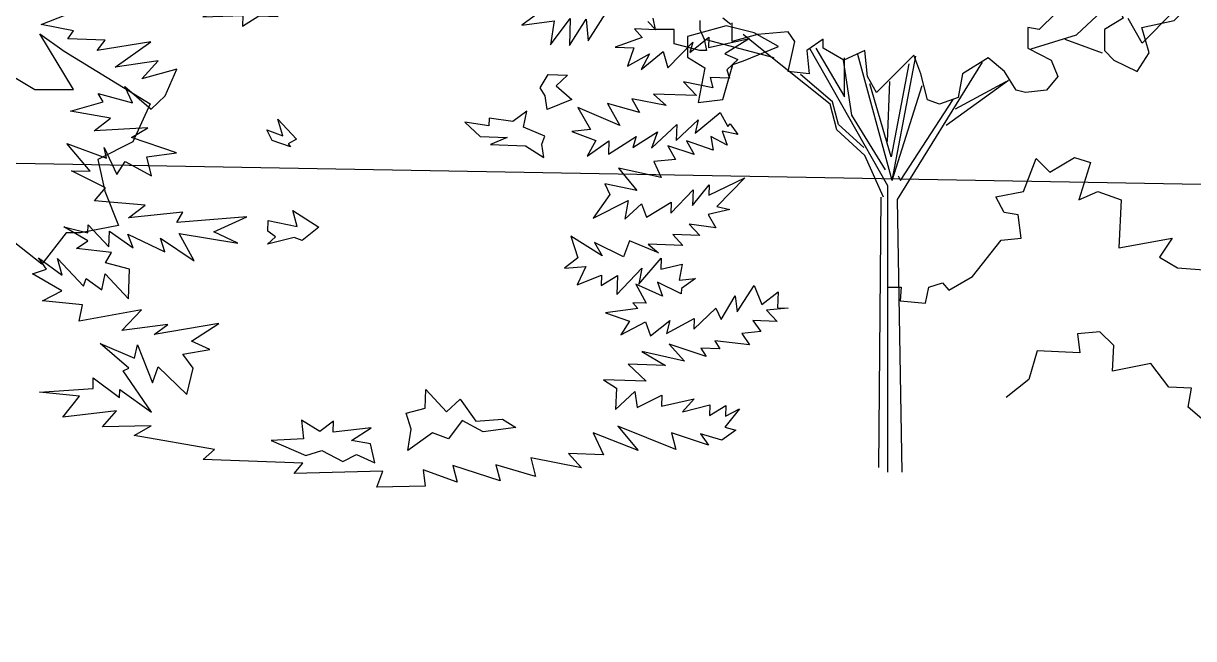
# Model space of a CAD drawing. Header units: inches. Extents: x -11 to 128, y 7 to 56.
# Drawn here: x 34.499 to 35.02, y 21.944 to 22.218 of the extents above; entities that cross this region are included whole.
import ezdxf

# ---------------------------------------------------------------- set-up
doc = ezdxf.new("R2010")
doc.units = ezdxf.units.IN
doc.header["$MEASUREMENT"] = 0
doc.layers.add('CAY', color=94, linetype='Continuous')
doc.layers.add('CAY-3', color=61, linetype='Continuous')
picture_1 = doc.add_image_def('image1.jpg', size_in_pixel=(1680, 1093))

# ---------------------------------------------------------------- blocks, each defined once
blk = doc.blocks.new('A$C76451831')
at = {"layer": 'CAY'}
for p, q in [((4834.4, 569.5), (4869.4, 602.2)), ((4491.5, 579.5), (4483.4, 586)), ((4541.2, 539.6), (4503.7, 569.7)), ((4789.6, 555.4), (4834.4, 569.5)), ((4534.5, 546.7), (4466.9, 564.4)), ((4823, 565.2), (4860, 551.4)), ((4647.3, 419.7), (4569.9, 556)), ((4575.8, 556.2), (4604.1, 507.8)), ((4604.1, 507.8), (4604.1, 546.7)), ((4651.6, 424.8), (4617.3, 549.9)), ((4651.6, 424.8), (4675, 548.1)), ((4589.9, 500.7), (4541.2, 539.6)), ((4602.9, 544.4), (4611.2, 489.7)), ((4668.2, 540.8), (4650.5, 448.4)), ((4656.8, 405.9), (4741.3, 542.4)), ((4592.3, 503.1), (4560.4, 530.2)), ((4646.9, 463.7), (4649.3, 523.1)), ((4705.1, 479.9), (4766.8, 524.3)), ((4714.5, 496), (4764.5, 523.1)), ((4650.5, 448.4), (4629.2, 520.8)), ((4651.6, 424.8), (4681.2, 519.2)), ((3915.1, 501.1), (3898, 463.3)), ((4596.6, 475.1), (4589.9, 500.7)), ((4598.2, 480.3), (4592.3, 503.1)), ((4659.9, 424.8), (4712.2, 505.4)), ((4611.2, 489.7), (4644.6, 435.4)), ((4623.3, 457.8), (4598.2, 480.3)), ((4624.5, 449.6), (4596.6, 475.1)), ((3898, 463.3), (3863.2, 445.6)), ((3863.2, 445.6), (3870.3, 414.4)), ((4643, 408.3), (4624.5, 449.6)), ((4647.3, 135.4), (4647.3, 419.7)), ((4657.5, 429.5), (4659.9, 424.8)), ((3870.3, 414.4), (3883.8, 380.2)), ((4638.3, 140.1), (4640.6, 408.3)), ((4661.5, 135.4), (4656.8, 405.9)), ((3831.9, 373.1), (3807.8, 341.8)), ((3846.1, 373.1), (3831.9, 373.1)), ((3883.8, 380.2), (3846.1, 373.1))]:
    blk.add_line(p, q, dxfattribs=at)
for points in [[(4308.5, 596.8), (4283.9, 579.1), (4316.2, 583.4), (4312.6, 559.5), (4332.1, 585.5), (4331.2, 558.8), (4348, 585), (4349.9, 563.6), (4369.6, 594.7)], [(4409.1, 582.8), (4416.9, 574.4), (4395.7, 575.2), (4403.5, 566.7), (4376.5, 557.2), (4395, 556.6), (4388.9, 538.2), (4410.7, 550.6), (4402.4, 535), (4424.3, 552.8), (4428.8, 536.8), (4453.7, 562.3), (4450.6, 551.9), (4469.7, 567.1), (4469.3, 556.7), (4510, 565.7), (4485.4, 550.7), (4498.4, 544.8), (4487.6, 534.8), (4490, 526.5), (4471, 527.2), (4473.4, 516.7), (4444.6, 522.7), (4457.2, 509.1), (4414.7, 510.6), (4427.4, 499.2), (4393.2, 505.9), (4400.9, 492.5), (4369.1, 501.3), (4381.4, 479.5), (4339.5, 497.3), (4352.3, 475.6), (4333.6, 473.5), (4357.4, 464.5), (4348.7, 449), (4370.5, 464.1), (4370, 450.9), (4397.4, 468.6), (4394.3, 457.8), (4418.8, 473.3), (4412.8, 457.1), (4437.7, 480.3), (4437.1, 464.5), (4459.1, 485), (4455.9, 472), (4480.7, 492.4), (4488.3, 478.5), (4490.7, 481.2), (4498.5, 470.5), (4482.7, 473.7), (4487.7, 460), (4471.7, 468.7), (4473.9, 455), (4447.5, 464.1), (4455.2, 450.7), (4428.8, 459.3), (4436.5, 445.9), (4415.1, 443.9), (4422.2, 427.8), (4380, 437), (4398.2, 415), (4366.3, 421.6), (4371.3, 411), (4354.7, 387.5), (4389.7, 404.9), (4386.3, 386.4), (4402.7, 401.7), (4407.7, 388.4), (4432.3, 403.4), (4431.9, 392.6), (4454, 415.8), (4453.4, 400), (4470, 420.7), (4469.7, 410.3), (4505.2, 427.6), (4477.4, 399.1), (4490.4, 396), (4469, 391.3), (4476.7, 377.8), (4450.1, 381.5), (4460.6, 370.2), (4433.8, 371.2), (4443.9, 360.4), (4409.5, 361.6), (4419.6, 353.1), (4391, 365), (4385, 349.3), (4356.1, 363.5), (4363.8, 350.1), (4332.7, 369.7), (4339.7, 348.2), (4326.2, 337.8), (4347.6, 339.7), (4338.8, 321.5), (4363.1, 331), (4362.7, 320.6), (4379, 330.5), (4378.3, 311.9), (4403.2, 337.8), (4400, 322), (4422.2, 348), (4421.8, 337.1), (4443.2, 341.8), (4440, 326.1), (4456.3, 327.8), (4442.4, 317.8), (4442.2, 312.4), (4418.6, 324.1), (4423.6, 310.3), (4397.2, 322.1), (4407.5, 303.2), (4394.3, 303.7), (4399.1, 298), (4367.2, 293.7), (4391, 285.2), (4382.3, 271.9), (4406.8, 284.6), (4411.8, 270.9), (4430.9, 286.1), (4427.7, 273), (4455, 287.9), (4454.6, 277.5), (4476.6, 298.1), (4481.7, 287), (4495.6, 310.5), (4497.8, 294.6), (4514.6, 320.8), (4522.1, 301.9), (4538.4, 314.5), (4537.8, 298.6), (4548.2, 298.3), (4526.8, 296.3), (4537.3, 285.1), (4513.3, 285.9), (4521.1, 275.2), (4502.5, 273.1), (4509.8, 262), (4475.5, 265.9), (4480.6, 258), (4461.6, 258.7), (4466.8, 250.4), (4430.1, 262.5), (4445.3, 245.7), (4403.1, 255.3), (4426.6, 241.3), (4389.5, 242.6), (4407.5, 225.7), (4364.9, 227.2), (4377.8, 219), (4377, 197.7), (4396.2, 215.6), (4398.4, 199.7), (4422.9, 212), (4422.5, 201.1), (4454.9, 208.2), (4443.6, 195.4), (4470.5, 202.2), (4470.2, 191.8), (4486.4, 201.6), (4486, 191.2), (4499.9, 198.4), (4485.6, 180.3), (4496.4, 177.2), (4482.5, 167.3), (4461.4, 173.5), (4469.1, 162.3), (4432.4, 174.5), (4436.8, 158), (4379.2, 181.3), (4399.6, 157), (4354.9, 174.5), (4365, 152.8), (4330.2, 154), (4343.3, 140), (4292.9, 149.9), (4297.7, 131.1), (4258.2, 142.9), (4262.6, 126.9), (4215.6, 142.2), (4220, 125.7), (4186, 137.8), (4188.1, 121.8), (4140.1, 120.8), (4146.1, 136.4), (4058.1, 134.1), (4066.6, 144.6), (3967.9, 148.1), (3979.1, 158.1), (3899.4, 171.8), (3916.1, 181.6), (3868, 180.6), (3881.7, 196.4), (3828.5, 190.1), (3845, 210.9), (3805.3, 215), (3858.5, 218.6), (3858.8, 229), (3884.9, 209.5), (3885.2, 217.6), (3916.5, 195.2), (3888.5, 236.1), (3894, 238.6), (3865.5, 263.2), (3899.8, 248.8), (3902.6, 261.9), (3917.6, 224.2), (3923.1, 239.9), (3951.6, 212.6), (3957.9, 238.7), (3947.6, 252.6), (3974.4, 257.1), (3956.2, 265.5), (3983.5, 283.1), (3919.2, 272.2), (3932.7, 282.1), (3887.2, 276), (3906.5, 296.7), (3844.9, 285.2), (3848.2, 301.4), (3808.5, 305.5), (3827.4, 315.3), (3798.5, 332.2), (3812.3, 337.1), (3804.5, 348.3), (3827.9, 331.1), (3823.1, 347.6), (3848.9, 320), (3851.8, 327.6), (3867.3, 316.6), (3870.6, 332.4), (3893.7, 307.5), (3894.8, 337), (3871, 343.2), (3876.8, 353.5), (3842, 357.4), (3853.2, 365.2), (3829.6, 379.1), (3853.4, 372.9), (3853.7, 381), (3874.2, 359), (3874.8, 374.8), (3898.2, 358.2), (3893.2, 371.5), (3929.8, 354.3), (3925.3, 367.6), (3958.9, 345.2), (3944, 372.4), (4002.2, 362.7), (3978.5, 373.9), (4011.2, 388.7), (3941.7, 383.4), (3947.5, 393.6), (3893.8, 387.8), (3910.1, 400.4), (3860, 404.8), (3870.8, 417.6), (3837, 434.6), (3855.6, 434), (3832.5, 461.5), (3871.9, 447), (3869.5, 457.5), (3882.2, 430.8), (3890.3, 443.7), (3916.6, 429.6), (3911.8, 448.3), (3941.4, 452.3), (3896.6, 467.5), (3912.8, 477.3), (3859.7, 474.2), (3876, 486.8), (3836.3, 493.6), (3868.4, 502.9), (3863.7, 511.2), (3897.8, 501.9), (3890.2, 518), (3916.2, 495.8), (3930.2, 508.9), (3941.6, 535.3), (3906.8, 525.6), (3923.3, 543.6), (3880.5, 537.4), (3915.8, 562.4), (3862.5, 553.9), (3870.5, 564), (3833.4, 565.3), (3839.1, 573.3), (3807.2, 579.8), (3831.5, 589.4)], [(4460.6, 583.7), (4460.6, 574.6), (4464.9, 565.2), (4467.3, 553.8), (4460.6, 553.8), (4435.1, 560.5), (4435.1, 574.6), (4416.6, 574.6), (4414.2, 586)], [(4814, 590.8), (4797.5, 574.6), (4786.1, 576.6), (4786.1, 556.2), (4809.3, 544.4), (4816, 528.2), (4804.6, 514.5), (4783.7, 512.1), (4774.7, 514.5), (4762.9, 533), (4746.8, 546.7), (4721.2, 530.6), (4716.9, 507.4), (4698.4, 500.7), (4686.6, 505), (4679.9, 530.6), (4672.9, 549.1), (4656.8, 533), (4635.9, 512.1), (4626.9, 528.2), (4624.5, 553.8), (4603.7, 544.4), (4582.9, 556.2), (4582.9, 565.2), (4566.7, 553.8), (4569.1, 530.6), (4548.3, 533), (4554.9, 562.8), (4548.3, 572.3), (4518, 569.9), (4492.8, 562.8), (4492.8, 581.3)]]:
    blk.add_lwpolyline(points, dxfattribs=at)
for points in [[(4892.2, 660), (4885.5, 671.4), (4869.4, 671.4), (4869.4, 643.8), (4852.9, 632), (4836.8, 636.8), (4843.9, 609.2), (4871.4, 606.9), (4880.8, 586), (4862.3, 574.6), (4862.3, 553.8), (4871.4, 544.4), (4894.6, 533), (4906.4, 551.4), (4899.3, 576.6), (4931.5, 583.7), (4945.3, 597.4), (4922.5, 613.6), (4915.4, 636.8), (4889.8, 630.1)], [(4013.2, 601.7), (4010.8, 609.9), (4000.2, 604.8), (3978.6, 608.3), (3991.7, 594.7), (3967.4, 587.4), (4007.3, 588.7), (4006.9, 577.9), (4023.2, 588.2), (4042.2, 587.5), (4026.2, 596.2), (4026.3, 601.2)], [(4307.3, 508.9), (4302.2, 516.8), (4310.3, 530.1), (4329.4, 529.4), (4318.1, 518.9), (4333.5, 505.2), (4309.1, 495.2)], [(4303.8, 461), (4306.8, 469), (4285.8, 477.9), (4289, 493.7), (4275.1, 483.3), (4251.6, 486.8), (4251.4, 479.1), (4227.5, 482.7), (4242.8, 468.5), (4269.5, 467.6), (4253, 460.5), (4287.8, 459.2), (4306, 447.7)], [(4054.6, 458.4), (4036.2, 464.5), (4031.1, 475.1), (4046.8, 469.1), (4041.9, 485.6), (4060.3, 465.9), (4052, 461.2)], [(4032, 374.8), (4032.4, 385.2), (4061.2, 379.2), (4056.8, 395.2), (4082.5, 378.5), (4066.1, 365.4), (4058.1, 368.4), (4031.6, 361.7), (4039.5, 369.1)], [(4174.2, 178.1), (4169.4, 194.1), (4188.1, 198.9), (4188.8, 217.4), (4209.3, 195.4), (4222.9, 208.1), (4238.4, 186.2), (4264.8, 188), (4278.1, 179.9), (4245.8, 175.6), (4224.8, 186.7), (4211.1, 168.6), (4195.4, 174.6), (4170.8, 156.9)], [(4138.2, 144.9), (4133.9, 163.6), (4114.9, 167), (4134.4, 179.5), (4096.7, 175.3), (4097, 186.2), (4083.5, 175.8), (4065.4, 187.3), (4067.4, 168.6), (4035.2, 167), (4069.6, 152.2), (4085.6, 157.1), (4106.5, 146), (4119.9, 153.2)]]:
    blk.add_lwpolyline(points, close=True, dxfattribs=at)
at = {"layer": 'CAY-3'}
for p, q in [((3839, 515.2), (3805.7, 570.4)), ((3805.7, 570.4), (3829.8, 553.3)), ((3719, 563.9), (3800.7, 515.2)), ((3829.8, 553.3), (3915.1, 501.1)), ((3800.7, 515.2), (3839, 515.2)), ((3807.8, 341.8), (3773, 369.5)), ((552.3, 173.6), (538.7, 197.8)), ((583.5, 204.9), (552.3, 173.6))]:
    blk.add_line(p, q, dxfattribs=at)
for points in [[(4646.7, 319.2), (4660.4, 319.2), (4659.4, 305.5), (4684.7, 303.3), (4687.9, 319.2), (4701.6, 323.4), (4707.9, 316), (4731.1, 329.7), (4759.6, 365.6), (4779.6, 367.7), (4776.4, 390.9), (4762.7, 393), (4754.3, 408.8), (4781.7, 414.1), (4794.4, 446.8), (4808.1, 433.1), (4832.3, 447.8), (4848.2, 442.6), (4836.6, 405.7), (4855.5, 414.1), (4878.8, 405.7), (4876.6, 358.2), (4929.4, 367.7), (4916.7, 348.7), (4934.6, 338.2), (4965.2, 336)], [(4958.9, 188.4), (4945.2, 200), (4948.4, 219), (4926.2, 220), (4908.3, 243.2), (4870.3, 235.8), (4871.4, 261.2), (4857.7, 274.9), (4835.5, 272.8), (4837.6, 253.8), (4795.4, 255.9), (4787, 227.4), (4764.8, 209.5)]]:
    blk.add_lwpolyline(points, dxfattribs=at)
blk.add_lwpolyline([(167.4, 183.7), (139.7, 190.7), (101.4, 180.1), (101.4, 159.5), (118.5, 148.9), (112, 114.6), (136.2, 117.6), (146.2, 152.4), (156.8, 155.9), (191.6, 170.1)], close=True, dxfattribs=at)

msp = doc.modelspace()

# ---------------------------------------------------------------- linework, layer by layer
msp.add_line((11.80074, 22.55984), (70.25366, 21.51914))

# ---------------------------------------------------------------- block references
at = {"layer": 'CAY', "xscale": 0.0004489089019145984, "yscale": 0.0004489089019145984, "zscale": 0.0004489089019145984}
for p in [(34.74897, 22.13133), (32.7975, 21.9573)]:
    msp.add_blockref('A$C76451831', p, dxfattribs=at)

# ---------------------------------------------------------------- pictures from other files: only their frames are drawn
image = msp.add_image(picture_1, insert=(12.49661, 7.37723), size_in_units=(74.4025, 48.40591))
image.dxf.flags = 6

doc.saveas('drawing.dxf')
